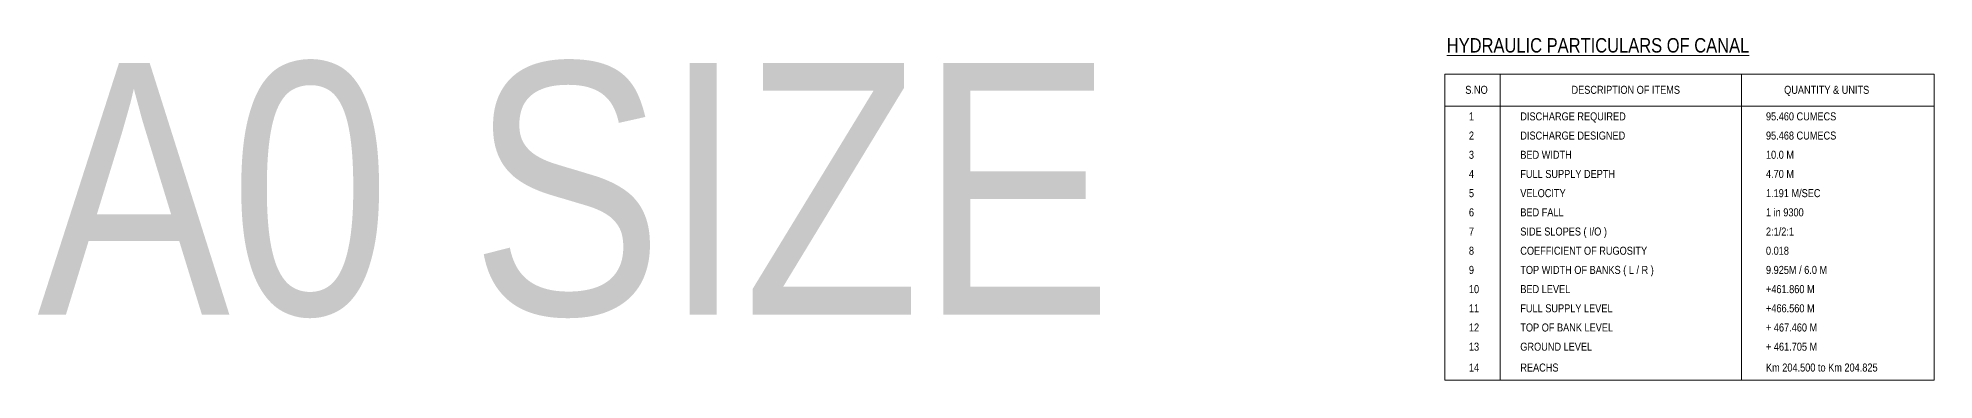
# Model space of a CAD drawing. Header units: millimetres. Extents: x 80 to 10631, y 46 to 2573.
# Drawn here: x 6656 to 7248, y 1010 to 1117 of the extents above; entities that cross this region are included whole.
import ezdxf

# ---------------------------------------------------------------- set-up
doc = ezdxf.new("R2010")
doc.units = ezdxf.units.MM
doc.layers.add('MAIN', color=7, linetype='Continuous')
doc.layers.add('TEXT_GENERAL', color=4, linetype='Continuous')
doc.styles.add('ARIAL NARROW', font='ARIALN.TTF')

msp = doc.modelspace()

# ---------------------------------------------------------------- linework, layer by layer
at = {"layer": 'TEXT_GENERAL', "color": 0, "lineweight": 5}
for p, q in [((7095.447, 1105.557), (7248.298, 1105.557)), ((7095.447, 1105.557), (7095.447, 1009.945)), ((7112.717, 1105.557), (7112.717, 1009.945)), ((7188.166, 1105.557), (7188.166, 1009.945)), ((7248.298, 1105.557), (7248.298, 1009.945)), ((7095.447, 1095.557), (7248.298, 1095.557)), ((7095.447, 1009.945), (7248.298, 1009.945))]:
    msp.add_line(p, q, dxfattribs=at)

# ---------------------------------------------------------------- texts
at = {"layer": 'MAIN', "color": 0, "lineweight": 5, "style": 'ARIAL NARROW'}
msp.add_text('%%UHYDRAULIC PARTICULARS OF CANAL', height=4.5, dxfattribs=at).set_placement((7096.072, 1112.36))
at = {"layer": 'TEXT_GENERAL', "color": 0, "lineweight": 5, "style": 'ARIAL NARROW'}
for s, height, p in [('A0 SIZE', 78.7118, (6655.847, 1030.416)), ('S.NO', 2.5, (7101.875, 1099.446)), ('DESCRIPTION OF ITEMS', 2.5, (7135.043, 1099.446)), ('QUANTITY & UNITS', 2.5, (7201.467, 1099.446)), ('1', 2.5, (7102.996, 1091.142)), ('DISCHARGE REQUIRED', 2.5, (7119.054, 1091.142)), ('95.460 CUMECS', 2.5, (7195.786, 1091.142)), ('2', 2.5, (7102.996, 1085.142)), ('DISCHARGE DESIGNED', 2.5, (7119.054, 1085.142)), ('95.468 CUMECS', 2.5, (7195.786, 1085.142)), ('3', 2.5, (7102.996, 1079.142)), ('BED WIDTH', 2.5, (7119.054, 1079.142)), ('10.0 M', 2.5, (7195.786, 1079.142)), ('4', 2.5, (7102.996, 1073.142)), ('FULL SUPPLY DEPTH', 2.5, (7119.054, 1073.142)), ('4.70 M', 2.5, (7195.786, 1073.142)), ('5', 2.5, (7102.996, 1067.142)), ('VELOCITY', 2.5, (7119.054, 1067.142)), ('1.191 M/SEC', 2.5, (7195.786, 1067.142)), ('6', 2.5, (7102.996, 1061.142)), ('BED FALL', 2.5, (7119.054, 1061.142)), ('1 in 9300', 2.5, (7195.786, 1061.142)), ('7', 2.5, (7102.996, 1055.142)), ('SIDE SLOPES ( I/O )', 2.5, (7119.054, 1055.142)), ('2:1/2:1', 2.5, (7195.786, 1055.142)), ('8', 2.5, (7102.996, 1049.142)), ('COEFFICIENT OF RUGOSITY', 2.5, (7119.054, 1049.142)), ('0.018', 2.5, (7195.786, 1049.142)), ('9', 2.5, (7102.996, 1043.142)), ('TOP WIDTH OF BANKS ( L / R )', 2.5, (7119.054, 1043.142)), ('9.925M / 6.0 M', 2.5, (7195.786, 1043.142)), ('10', 2.5, (7102.996, 1037.142)), ('BED LEVEL', 2.5, (7119.054, 1037.142)), ('+461.860 M', 2.5, (7195.786, 1037.142)), ('11', 2.5, (7102.996, 1031.142)), ('FULL SUPPLY LEVEL', 2.5, (7119.054, 1031.142)), ('+466.560 M', 2.5, (7195.786, 1031.142)), ('12', 2.5, (7102.996, 1025.142)), ('TOP OF BANK LEVEL', 2.5, (7119.054, 1025.142)), ('+ 467.460 M', 2.5, (7195.786, 1025.142)), ('13', 2.5, (7102.996, 1019.142)), ('GROUND LEVEL', 2.5, (7119.054, 1019.142)), ('+ 461.705 M', 2.5, (7195.786, 1019.142)), ('14', 2.5, (7102.996, 1012.622)), ('REACHS', 2.5, (7119.054, 1012.622)), ('Km 204.500 to Km 204.825', 2.5, (7195.786, 1012.622))]:
    msp.add_text(s, height=height, dxfattribs=at).set_placement(p)

doc.saveas('drawing.dxf')
